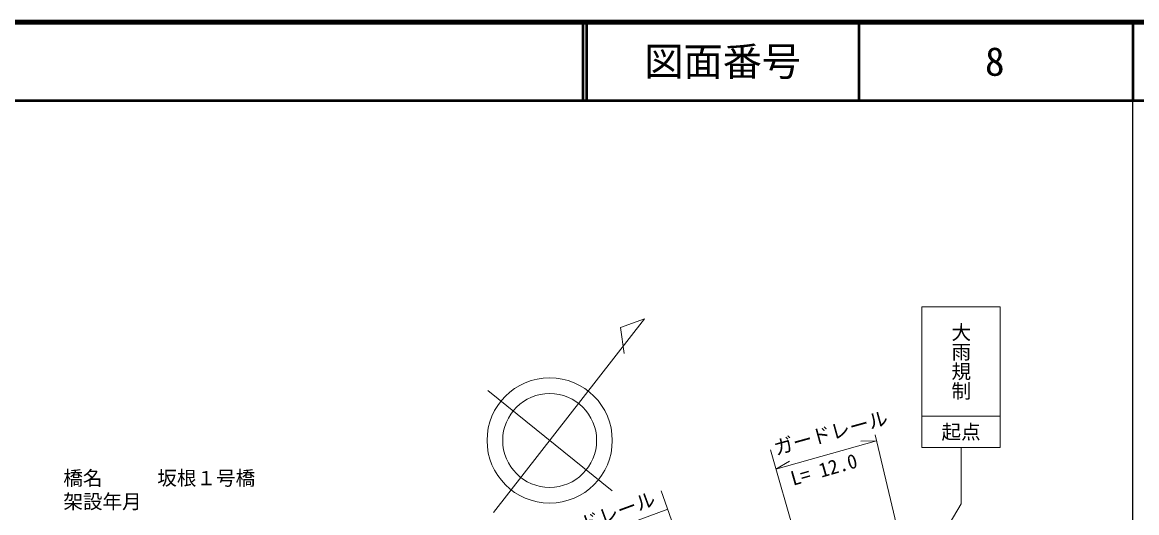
# Model space of a CAD drawing. Units: millimetres, scale not verified. Extents: x 40000 to 680000, y 20000 to 380000.
# Drawn here: x 437170 to 579500, y 317350 to 380000 of the extents above; entities that cross this region are included whole.
import ezdxf
from ezdxf.enums import TextEntityAlignment as Align

# ---------------------------------------------------------------- set-up
doc = ezdxf.new("R2010")
doc.units = ezdxf.units.MM
doc.header["$LTSCALE"] = 1000
for name, color, linetype, lineweight in [('M-BGD', 7, 'Continuous', 13), ('M-STR-HTXT', 7, 'Continuous', 13), ('M-TTL', 2, 'Continuous', 140), ('M-TTL-BAND', 7, 'Continuous', 25), ('M-TTL-LINE', 7, 'Continuous', 50), ('M-TTL-TXT', 7, 'Continuous', 13), ('M-WORK', 1, 'Continuous', 13)]:
    doc.layers.add(name, color=color, linetype=linetype, lineweight=lineweight)
doc.styles.add('@ＭＳ ゴシック', font='')
doc.styles.add('ＭＳ ゴシック', font='')
doc.styles.get('@ＭＳ ゴシック').set_extended_font_data('@MS Gothic')
doc.styles.get('ＭＳ ゴシック').set_extended_font_data('MS Gothic')

msp = doc.modelspace()

# ---------------------------------------------------------------- linework, layer by layer
at = {"layer": 'M-BGD'}
for p, q in [((496645, 332943), (512489, 320154)), ((557064, 318466), (542222, 293168))]:
    msp.add_line(p, q, dxfattribs=at)
for points in [[(497338, 317360), (516650, 342136), (513555, 341025), (514033, 337680)], [(546089, 327295), (554064, 293690), (561101, 264170)]]:
    msp.add_lwpolyline(points, dxfattribs=at)
for radius in [8000, 6000]:
    msp.add_circle((504526, 326582), radius, dxfattribs=at)
at = {"layer": 'M-STR-HTXT'}
for p, q in [((533427, 322902), (546271, 326527)), ((546271, 326527), (544273, 326500)), ((532710, 325368), (542079, 293133)), ((533427, 322902), (535145, 323925)), ((518764, 320146), (529632, 289591)), ((512375, 315120), (519602, 317790))]:
    msp.add_line(p, q, dxfattribs=at)
at = {"layer": 'M-TTL'}
msp.add_line((680000, 380000), (40000, 380000), dxfattribs=at)
at = {"layer": 'M-TTL-BAND'}
msp.add_line((579000, 20000), (579000, 370000), dxfattribs=at)
at = {"layer": 'M-TTL-LINE'}
for p, q in [((508747, 380000), (508747, 370000)), ((509247, 380000), (509247, 370000)), ((543997, 380000), (543997, 370000)), ((579000, 380000), (579000, 370000)), ((40000, 370000), (680000, 370000))]:
    msp.add_line(p, q, dxfattribs=at)
at = {"layer": 'M-WORK'}
for p, q in [((552064, 329671), (562064, 329671)), ((557064, 325671), (557064, 318466))]:
    msp.add_line(p, q, dxfattribs=at)
msp.add_lwpolyline([(552064, 325671), (562064, 325671), (562064, 343671), (552064, 343671)], close=True, dxfattribs=at)

# ---------------------------------------------------------------- texts
at = {"layer": 'M-STR-HTXT', "style": 'ＭＳ ゴシック'}
for s, rotation, p in [('ガードレール', 15.508, (533584, 324139)), ('L= 12.0', 15.945, (535761, 320258)), ('ガードレール', 20.279, (504341, 312690))]:
    msp.add_text(s, height=1833, rotation=rotation, dxfattribs=at).set_placement(p, align=Align.BOTTOM_LEFT)
for s, p in [('橋名', (442414, 320306)), ('坂根１号橋', (454414, 320306)), ('架設年月', (442414, 317306))]:
    msp.add_text(s, height=1833, dxfattribs=at).set_placement(p, align=Align.BOTTOM_LEFT)
at = {"layer": 'M-TTL-TXT', "style": 'ＭＳ ゴシック'}
for s, p in [('図面番号', (526622, 375000)), ('8', (561372, 375000))]:
    msp.add_text(s, height=3666, dxfattribs=at).set_placement(p, align=Align.MIDDLE_CENTER)
at = {"layer": 'M-WORK', "style": '@ＭＳ ゴシック'}
msp.add_text('大雨規制', height=1833, rotation=270, dxfattribs=at).set_placement((557064, 336671), align=Align.MIDDLE_CENTER)
at = {"layer": 'M-WORK', "style": 'ＭＳ ゴシック'}
msp.add_text('起点', height=1833, dxfattribs=at).set_placement((557064, 327671), align=Align.MIDDLE_CENTER)

doc.saveas('drawing.dxf')
